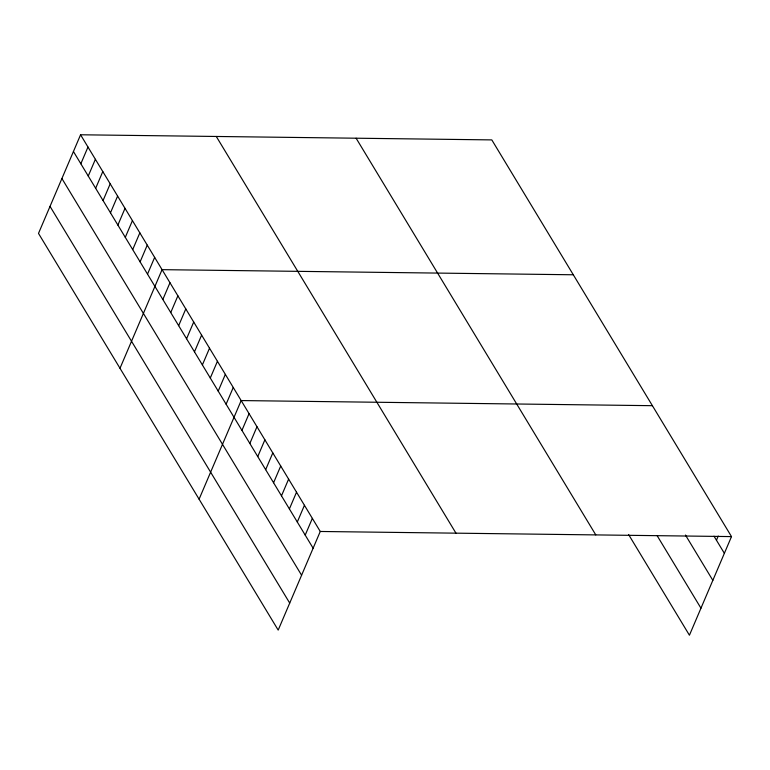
<?xml version="1.0" encoding="UTF-8"?>
<svg xmlns="http://www.w3.org/2000/svg" width="770" height="770" viewBox="0 0 770 770"><rect width="100%" height="100%" fill="white"/><g stroke="black" fill="none" stroke-linecap="round" stroke-linejoin="round"><path stroke-width="1.16" d="M80.571 134.779L38.5 233.406L278.191 630.101L320.262 531.473L80.571 134.779L491.809 139.899L731.5 536.594L689.429 635.221L628.59 534.524M80.84 163.769L87.982 147.041M88.252 176.032L95.384 159.303M95.663 188.294L102.795 171.566M103.064 200.556L110.206 183.828M110.476 212.818L117.608 196.09M117.887 225.081L125.019 208.343M125.289 237.343L132.43 220.605M132.7 249.595L139.842 232.867M140.111 261.858L147.243 245.13M147.522 274.12L154.655 257.392M119.995 368.281L162.066 269.654L573.303 274.775M162.836 299.472L169.977 282.744M170.748 312.562L177.88 295.834M178.659 325.662L185.791 308.924M186.571 338.752L193.703 322.024M194.473 351.842L201.615 335.114M202.385 364.932L209.517 348.204M210.297 378.022L217.429 361.294M218.208 391.112L225.341 374.384M226.111 404.202L233.252 387.474M199.093 499.191L241.164 400.564L652.402 405.684M241.934 430.382L249.066 413.654M249.846 443.481L256.978 426.744M257.757 456.572L264.89 439.834M265.66 469.661L272.801 452.933M273.571 482.752L280.713 466.023M281.483 495.841L288.615 479.113M289.395 508.932L296.527 492.203M297.307 522.022L304.439 505.293M305.209 535.112L312.351 518.383M716.456 540.232L718.237 536.045M320.262 531.473L731.5 536.594M714.021 536.199L724.368 553.322M685.454 535.034L712.837 580.349M657.147 535.689L700.96 608.194M356.106 138.205L595.788 534.9M216.283 136.463L455.965 533.167M73.429 151.507L313.12 548.202M61.908 178.534L301.59 575.229M50.031 206.379L289.713 603.074"/></g></svg>
